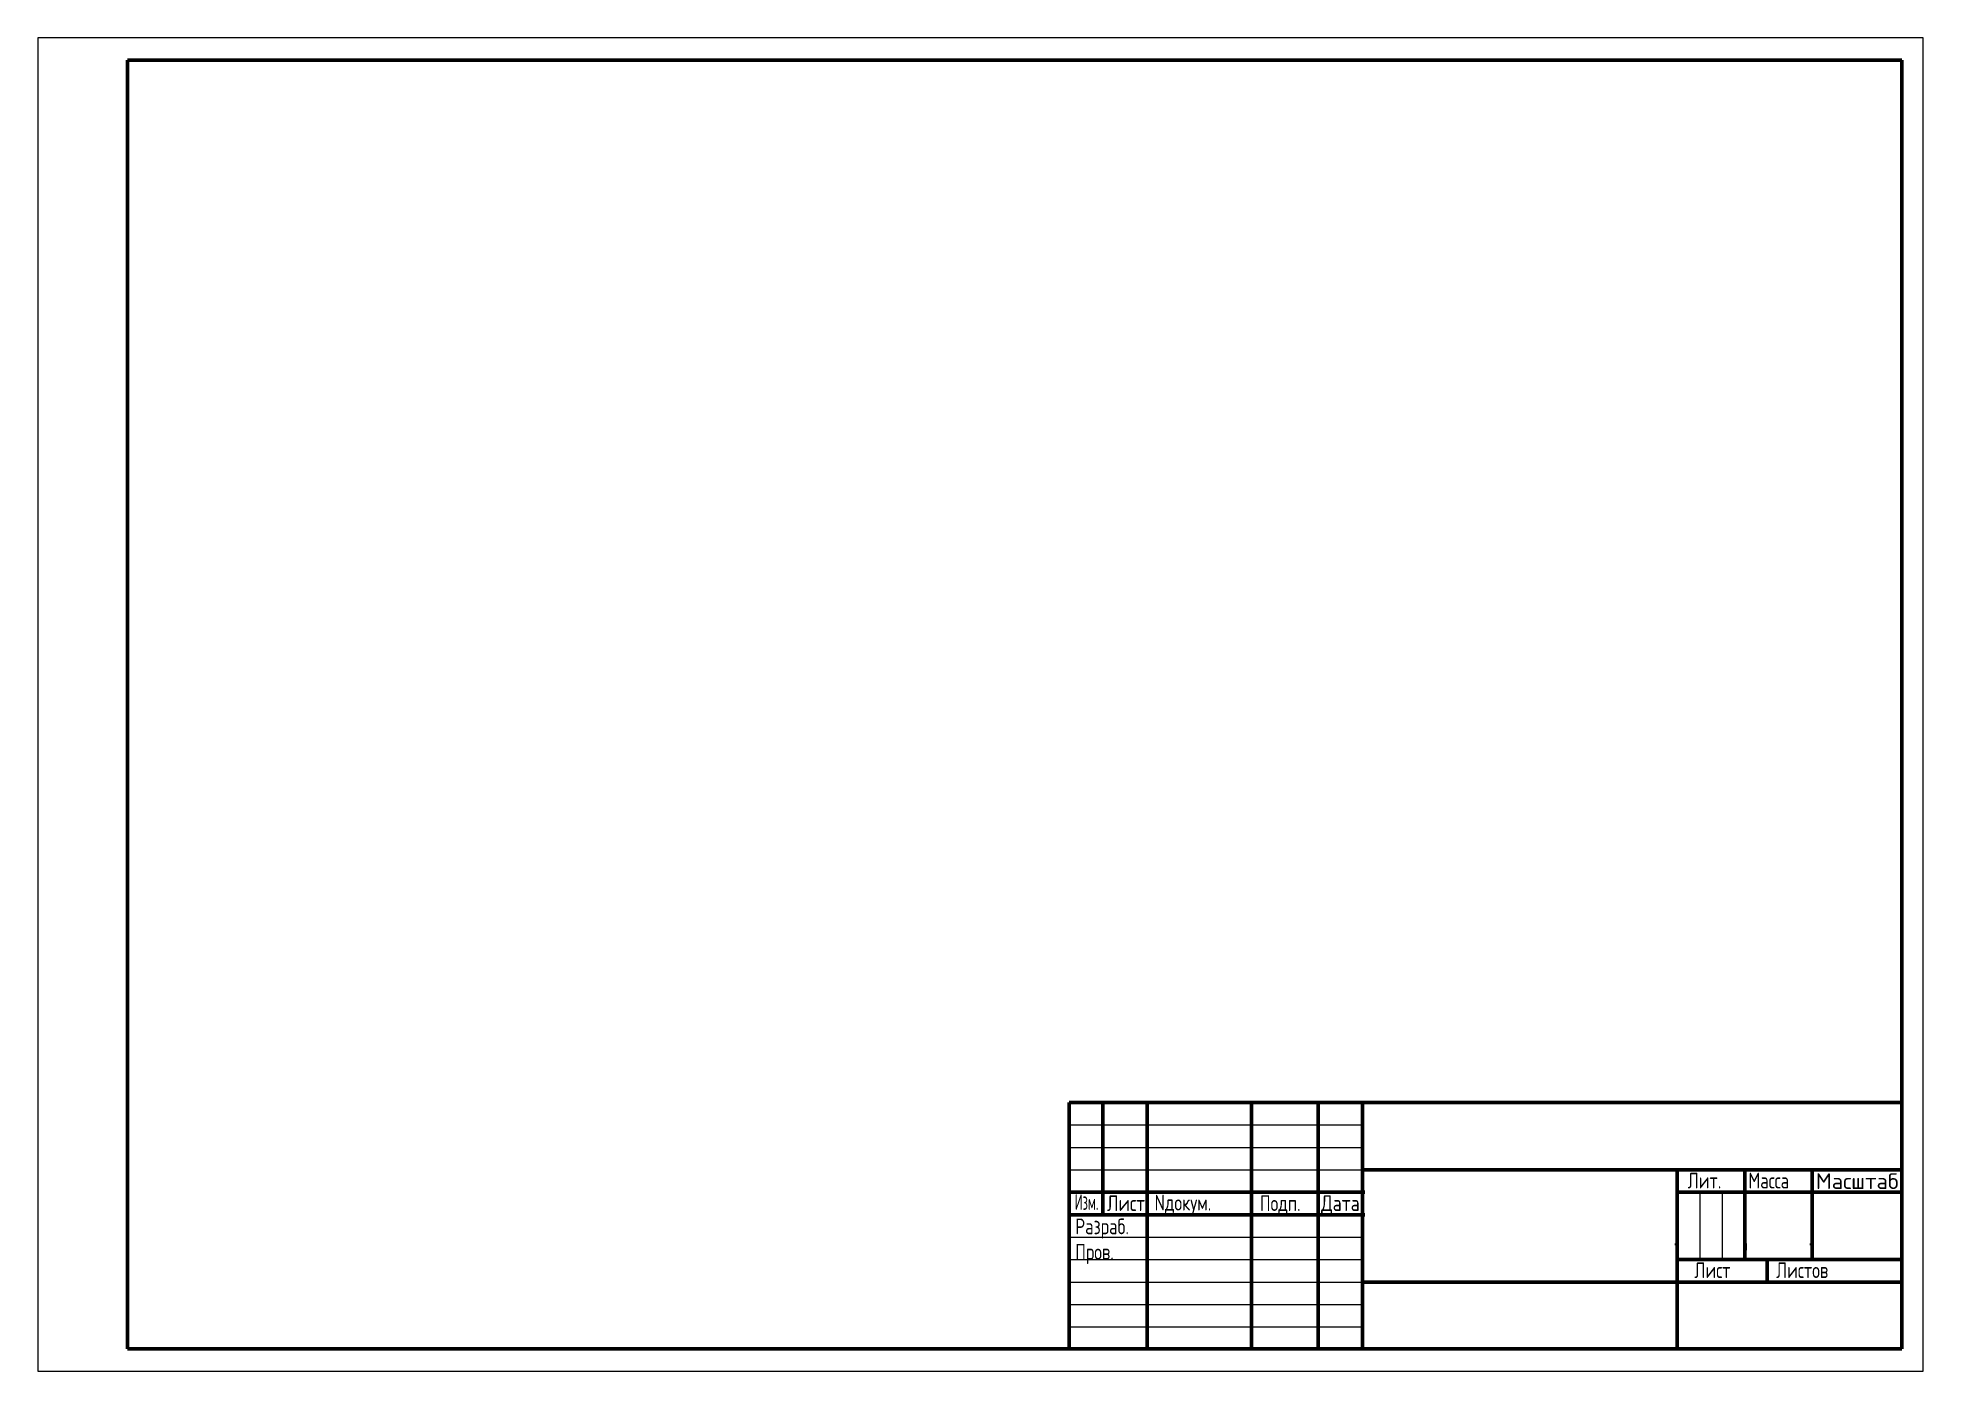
# Paper-space layout 'Layout1' of a CAD drawing. Extents: x -70 to 350, y -71 to 226.
import ezdxf
from ezdxf.enums import TextEntityAlignment as Align

# ---------------------------------------------------------------- set-up
doc = ezdxf.new("R2010")
doc.units = 0
doc.layers.add('КОНТУР', color=7, linetype='CONTINUOUS', lineweight=60)
doc.styles.add('RUSS', font='GOST_B.TTF')

psp = doc.layouts.get("Layout1")

# ---------------------------------------------------------------- linework, layer by layer
at = {"layer": 'КОНТУР', "lineweight": 20}
for p, q in [((-69.75, 226.15), (-69.75, -70.85)), ((350.25, 226.15), (-69.75, 226.15)), ((350.25, -70.85), (350.25, 226.15)), ((160.48, -15.98), (225.48, -15.98)), ((160.48, -20.98), (225.48, -20.98)), ((160.48, -25.98), (225.48, -25.98)), ((300.48, -30.98), (300.48, -45.98)), ((305.48, -30.98), (305.48, -45.98)), ((160.48, -40.98), (225.48, -40.98)), ((160.48, -45.98), (225.48, -45.98)), ((160.48, -50.98), (225.48, -50.98)), ((160.48, -55.98), (225.48, -55.98)), ((160.48, -60.98), (225.48, -60.98)), ((-69.75, -70.85), (350.25, -70.85))]:
    psp.add_line(p, q, dxfattribs=at)
at = {"layer": 'КОНТУР', "lineweight": 60}
for p, q in [((345.48, 221.15), (-49.75, 221.15)), ((-49.75, 221.15), (-49.75, -65.85)), ((345.48, 221.15), (345.48, -65.85)), ((160.01, -10.98), (345.48, -10.98)), ((167.48, -10.98), (167.48, -36.41)), ((177.36, -10.98), (177.36, -66.1)), ((200.62, -10.98), (200.62, -66.1)), ((215.48, -10.98), (215.48, -35.98)), ((225.31, -10.98), (225.31, -66.1)), ((225.31, -25.98), (345.48, -25.98)), ((295.45, -25.98), (295.45, -65.62)), ((310.48, -25.98), (310.48, -45.98)), ((325.48, -25.98), (325.48, -46.31)), ((160.48, -30.98), (225.84, -30.98)), ((160.48, -35.98), (225.84, -35.98)), ((225.31, -50.98), (345.48, -50.98)), ((345.48, -65.85), (-49.75, -65.85))]:
    psp.add_line(p, q, dxfattribs=at)
at = {"layer": 'КОНТУР', "lineweight": 25}
for p, q in [((-49.75, -65.85), (-49.75, -10.85)), ((215.48, -35.98), (215.48, -35.98)), ((-49.75, -65.85), (135.48, -65.85))]:
    psp.add_line(p, q, dxfattribs=at)
at = {"layer": 'КОНТУР'}
for p, q in [((160.01, -10.98), (160.01, -65.85)), ((215.48, -30.98), (215.48, -30.98)), ((215.48, -30.98), (215.48, -65.98)), ((295.48, -30.98), (345.44, -30.98)), ((295.48, -45.98), (345.44, -45.98)), ((315.48, -45.98), (315.48, -50.98)), ((5.48, -65.85), (5.48, -65.85))]:
    psp.add_line(p, q, dxfattribs=at)
at = {"layer": 'КОНТУР', "linetype": 'ByBlock'}
for p, q in [((295.31, -42.76), (295.31, -42.39)), ((310.58, -43.9), (310.58, -42.39)), ((310.58, -43.9), (310.58, -42.39)), ((325.37, -42.38), (325.37, -42.75)), ((325.37, -42.38), (325.37, -42.75))]:
    psp.add_line(p, q, dxfattribs=at)

# ---------------------------------------------------------------- texts
at = {"layer": 'КОНТУР', "style": 'RUSS', "width": 0.8}
for s, p in [('Лит.', (297.79, -30.12)), ('Масса', (311.3, -30.12)), ('Nдокум.', (179.03, -35.04)), ('Подп.', (202.5, -35.16)), ('Разраб.', (161.36, -40.33)), ('Пров.', (161.36, -46))]:
    psp.add_text(s, height=3.5, dxfattribs=at).set_placement(p)
at = {"layer": 'КОНТУР', "style": 'RUSS'}
for s, width, p, p2 in [('Масштаб', 0.984603, (326.31, -30.25), (344.74, -30.25)), ('Изм.', 0.599806, (161.24, -34.91), (166.54, -34.91)), ('Лист', 0.813309, (168.43, -35.16), (176.89, -35.16)), ('Дата', 0.773685, (216.13, -35.16), (224.72, -35.16))]:
    psp.add_text(s, height=3.5, dxfattribs=dict(at, width=width)).set_placement(p, p2, align=Align.FIT)
at = {"layer": 'КОНТУР', "lineweight": 60, "ltscale": 0.8, "style": 'RUSS', "width": 0.8}
psp.add_text('Лист', height=3.5, dxfattribs=at).set_placement((299.28, -50.08))
at = {"layer": 'КОНТУР', "ltscale": 0.8, "style": 'RUSS', "width": 0.8}
psp.add_text('Листов', height=3.5, dxfattribs=at).set_placement((317.48, -50.08))

doc.saveas('drawing.dxf')
